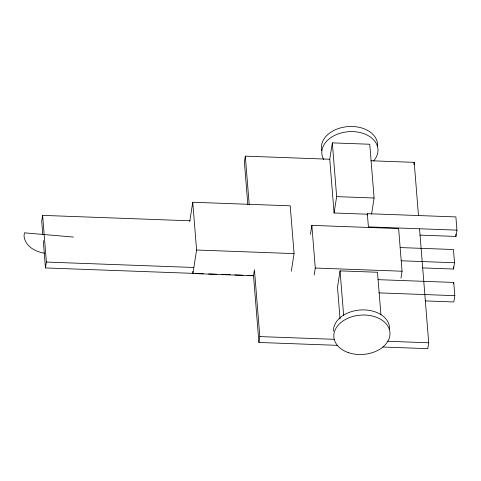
<?xml version="1.0" encoding="UTF-8"?>
<svg xmlns="http://www.w3.org/2000/svg" width="481" height="481" viewBox="0 0 481 481"><rect width="100%" height="100%" fill="white"/><g stroke="black" fill="none" stroke-linecap="round" stroke-linejoin="round"><path stroke-width="0.72" d="M190.067 220.797L42.617 215.38L41.697 221.26L42.773 234.596M192.899 273.358L45.454 267.941L46.374 262.061L42.617 215.38M189.761 221.35L192.755 202.248L290.223 205.826L294.065 253.601L291.306 271.236M253.643 275.763L192.917 273.533L196.597 250.024L192.755 202.248M371.524 214.37L374.086 197.998L369.763 144.246L332.323 142.875L329.756 159.247L245.31 156.145L244.39 162.025L247.799 204.383M337.716 345.358L258.904 342.46L253.523 275.583L254.215 271.176M258.904 342.46L259.824 336.586L254.443 269.703M310.449 234.349L311.85 225.379L398.623 228.565L402.056 271.224L400.974 278.12M314.201 274.934L315.283 268.037L311.85 225.379M367.779 214.231L334.079 212.993L336.646 196.621L332.323 142.875M380.922 314.808L377.501 272.258L340.055 270.881L337.494 287.253L340.043 319.011M367.111 215.067L367.334 213.666L455.886 216.919L456.95 230.14L455.964 236.442L419.943 235.119M413.858 164.556L414.201 162.35L370.929 160.762M419.564 228.986L428.715 342.785L427.795 348.665L382.756 347.011M422.763 267.911L453.529 269.041L454.515 262.746L453.451 249.519L400.168 247.565M453.523 283.838L453.739 282.437L377.946 279.653M453.739 282.437L454.804 295.665L453.817 301.96L425.3 300.914M336.646 196.621L374.086 197.998M456.95 230.14L368.398 226.888L367.334 213.666M196.597 250.024L294.065 253.601M401.232 260.786L454.515 262.746M315.283 268.037L402.056 271.224M46.374 262.061L193.819 267.478M195.142 273.436L203.379 273.743M208.616 273.936L216.847 274.236M221.338 274.404L230.321 274.729M234.812 274.898L243.043 275.198M247.535 275.366L253.523 275.583M379.01 292.881L454.804 295.665M259.824 336.586L334.259 339.315M387.283 341.263L428.715 342.785M73.473 237.073L24.465 232.822L24.05 235.401A28.151 19.697 -4.6 0 0 44.625 253.234M455.784 234.235L455.964 236.442M453.355 266.841L453.529 269.041M414.201 162.35L418.476 215.506M340.055 270.881L343.656 315.668M329.756 159.247L334.079 212.993M245.31 156.145L249.194 204.449M192.737 271.296L192.917 273.533M43.248 240.524L45.454 267.941M323.761 159.674A28.151 19.697 -4.6 0 1 352.537 131.602A28.151 19.697 -4.6 0 1 373.635 160.937M321.771 150.631A28.151 19.697 -4.6 0 1 347.955 126.593A28.151 19.697 -4.6 0 1 377.543 146.224M333.387 331.132A28.151 19.697 -4.6 0 1 362.067 309.902A28.151 19.697 -4.6 0 1 389.544 329.641M348.256 352.573A28.151 19.697 -4.6 0 0 390.001 333.291A28.151 19.697 -4.6 0 0 347.444 318.446A28.151 19.697 -4.6 0 0 348.256 352.573"/></g></svg>
